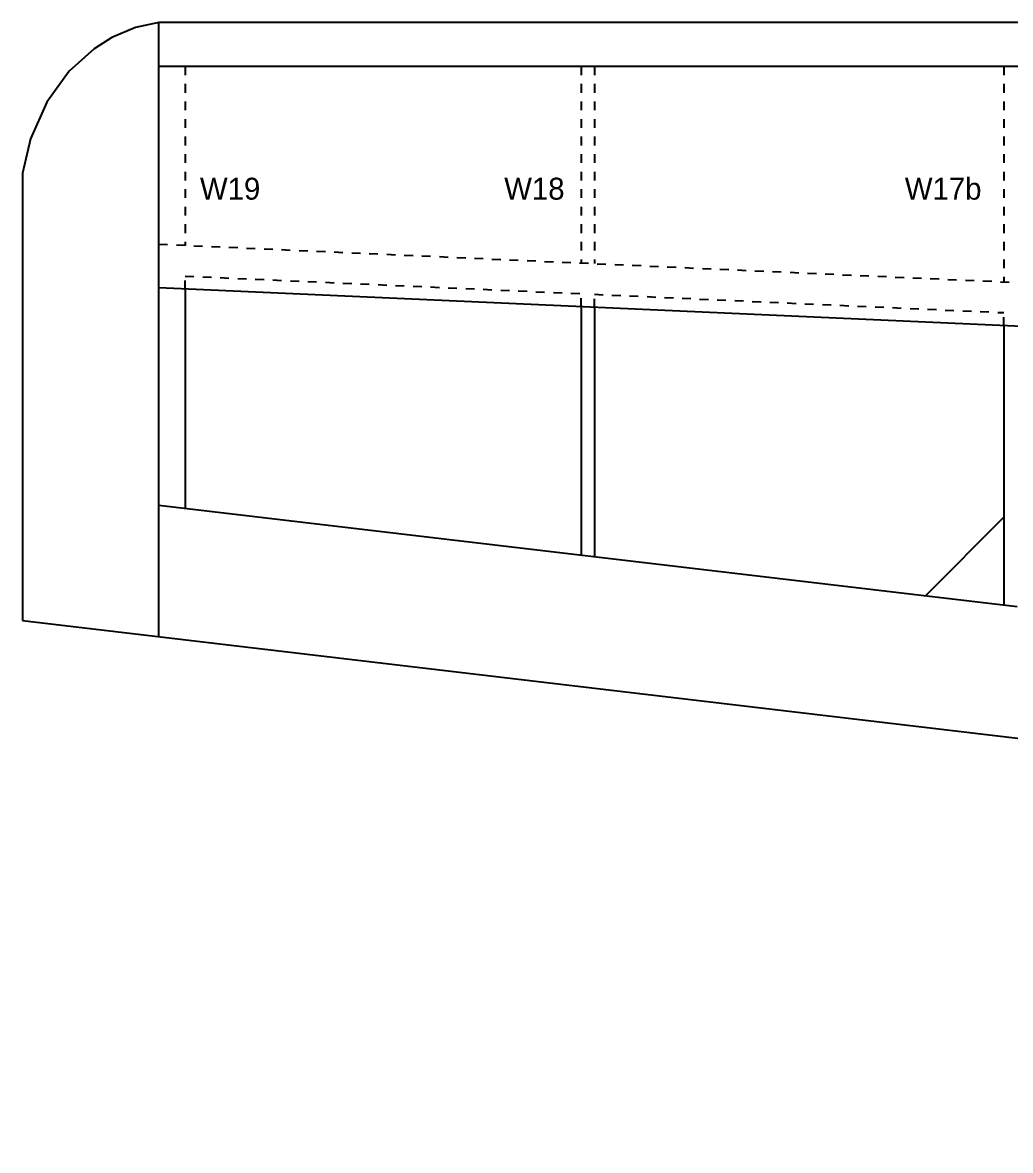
# Model space of a CAD drawing. Extents: x -88 to 2523, y 287 to 1193.
# Drawn here: x 122.6 to 235.2, y 344.4 to 473 of the extents above; entities that cross this region are included whole.
import ezdxf

# ---------------------------------------------------------------- set-up
doc = ezdxf.new("R2010")
doc.units = 0
doc.linetypes.add('JIS_02_1_0', pattern=[2, 1, -1])
doc.layers.get('0').update_dxf_attribs({"linetype": 'CONTINUOUS'})
doc.layers.add('SÄLJ', color=7, linetype='CONTINUOUS')

# ---------------------------------------------------------------- blocks, each defined once
blk = doc.blocks.new('*U34')
at = {"layer": 'SÄLJ', "color": 253}
blk.add_text('W17b', height=2.5, dxfattribs=at).set_placement((223.16, 452.81))
blk = doc.blocks.new('*U36')
at = {"layer": 'SÄLJ', "color": 253}
blk.add_text('W18', height=2.5, dxfattribs=at).set_placement((177.51, 452.81))
blk = doc.blocks.new('*U37')
at = {"layer": 'SÄLJ', "color": 253}
blk.add_text('W19', height=2.5, dxfattribs=at).set_placement((142.84, 452.81))

msp = doc.modelspace()

# ---------------------------------------------------------------- linework, layer by layer
at = {"layer": 'SÄLJ'}
for p, q in [((138.15, 403), (138.15, 473)), ((1322.63, 468), (138.15, 468)), ((122.63, 455.82), (122.63, 404.84)), ((1322.63, 389.83), (138.15, 442.74)), ((141.15, 442.6), (141.15, 417.64)), ((186.29, 440.59), (186.29, 412.3)), ((187.79, 440.52), (187.79, 412.12)), ((234.44, 438.43), (234.44, 406.6)), ((138.15, 418), (235.94, 406.42)), ((234.44, 416.6), (225.5, 407.66)), ((122.63, 404.84), (632.95, 344.42))]:
    msp.add_line(p, q, dxfattribs=at)
at = {"layer": 'SÄLJ', "linetype": 'JIS_02_1_0'}
for p, q in [((141.15, 468), (141.15, 447.6)), ((186.29, 468), (186.29, 445.59)), ((187.79, 468), (187.79, 445.52)), ((234.44, 468), (234.44, 443.43)), ((138.15, 447.74), (1322.63, 394.83)), ((141.15, 442.6), (141.15, 444.1)), ((141.15, 444.1), (186.29, 442.09)), ((186.29, 440.59), (186.29, 442.09)), ((187.79, 440.52), (187.79, 442.02)), ((187.79, 442.02), (234.44, 439.93)), ((234.44, 438.43), (234.44, 439.93))]:
    msp.add_line(p, q, dxfattribs=at)
at = {"layer": 'SÄLJ'}
msp.add_lwpolyline([(1322.63, 473), (138.15, 473), (135.51, 472.45), (132.78, 471.28), (130.77, 470), (127.93, 467.47), (125.4, 463.94), (123.53, 459.75), (122.63, 455.82)], dxfattribs=at)

# ---------------------------------------------------------------- block references
for name in ['*U37', '*U36', '*U34']:
    msp.add_blockref(name, (0, 0))

doc.saveas('drawing.dxf')
